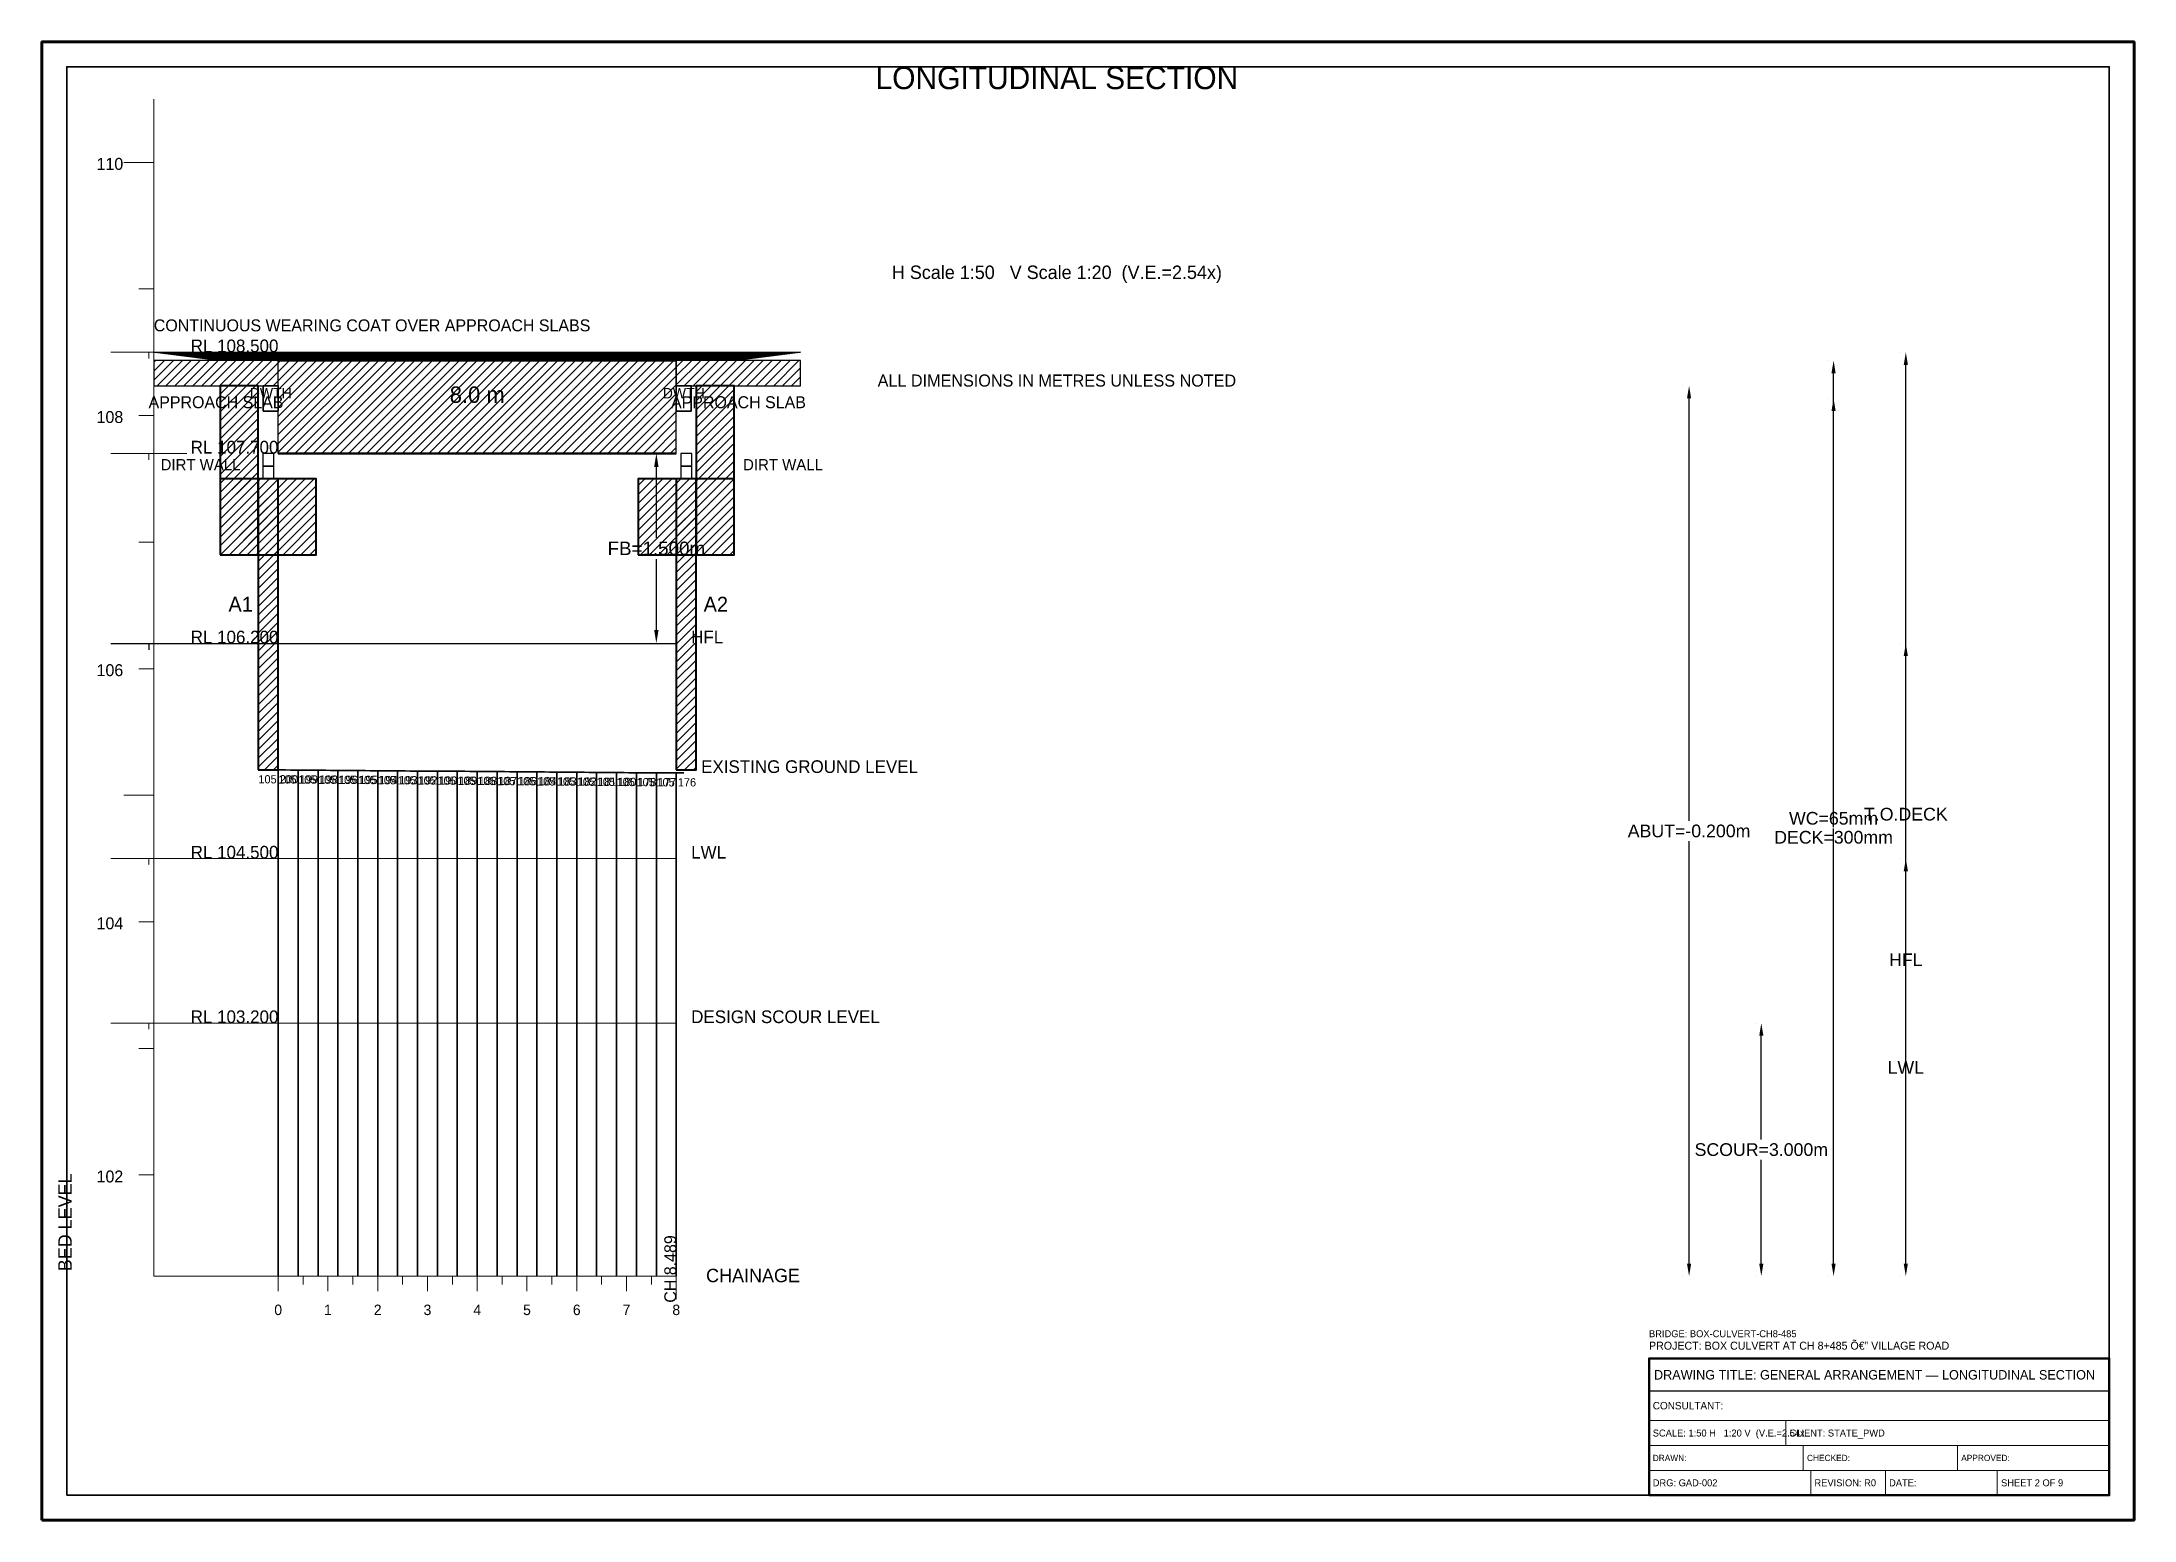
# Model space of a CAD drawing. Header units: metres. Extents: x 0 to 841, y 0 to 594.
import ezdxf
from ezdxf.enums import TextEntityAlignment as Align

# ---------------------------------------------------------------- set-up
doc = ezdxf.new("R2010")
doc.units = ezdxf.units.M
doc.linetypes.add('DASHED', pattern=[0.5, 0.375, -0.125])
doc.linetypes.add('DASHED2', pattern=[0.25, 0.1875, -0.0625])
for name, color, linetype, lineweight in [('ABUT-PROF', 4, 'Continuous', 50), ('BORDER-INNER', 7, 'Continuous', 35), ('BORDER-OUTER', 7, 'Continuous', 70), ('CIVIL-CHAINAGE', 7, 'Continuous', 18), ('CIVIL-GROUND', 3, 'Continuous', 35), ('CIVIL-HFL', 5, 'DASHED', 25), ('CIVIL-LWL', 4, 'DASHED', 18), ('CIVIL-ROAD', 7, 'Continuous', 25), ('CIVIL-SCOUR', 1, 'DASHED2', 18), ('DIM-CHAINAGE', 3, 'Continuous', 18), ('DIM-LEVEL', 3, 'Continuous', 18), ('DIM-LINEAR', 3, 'Continuous', 18), ('STRUC-HATCHING', 8, 'Continuous', 18), ('SUB-ABUT', 3, 'Continuous', 35), ('SUB-BEARING', 5, 'Continuous', 25), ('SUB-DIRT-WALL', 3, 'Continuous', 35), ('SUPER-DECK', 2, 'Continuous', 50), ('SUPER-WEARING', 8, 'Continuous', 25), ('TEXT-GENERAL', 7, 'Continuous', 18), ('TEXT-HEADER', 7, 'Continuous', 25), ('TEXT-LEVEL', 5, 'Continuous', 18), ('TEXT-SPEC', 7, 'Continuous', 13), ('TEXT-TITLE', 7, 'Continuous', 25), ('TITLEBLK-BOX', 7, 'Continuous', 50), ('TITLEBLK-TEXT', 7, 'Continuous', 18)]:
    doc.layers.add(name, color=color, linetype=linetype, lineweight=lineweight)
doc.styles.add('BRIDGE_STD', font='Arial.ttf')
doc.dimstyles.new('pmb100', dxfattribs={"dimtxt": 2.5, "dimasz": 0.9375, "dimexe": 2.5, "dimexo": 2.5, "dimtad": 0, "dimtih": 1, "dimdec": 0, "dimtxsty": 'BRIDGE_STD', "dimcen": 2.5, "dimazin": 3, "dimtfac": 1, "dimtmove": 0, "dimatfit": 3})

msp = doc.modelspace()

# ---------------------------------------------------------------- hatches: boundary and pattern name
at = {"layer": 'STRUC-HATCHING'}
h = msp.add_hatch(dxfattribs=at)
h.set_pattern_fill('ANSI31', scale=0.8)
h.paths.add_polyline_path([(45, 455.8), (95, 455.8), (95, 465.97), (45, 465.97)])
h = msp.add_hatch(dxfattribs=at)
h.set_pattern_fill('ANSI31', scale=0.8)
h.paths.add_polyline_path([(95, 428.59), (255, 428.59), (255, 465.97), (95, 465.97)])
h = msp.add_hatch(dxfattribs=at)
h.set_pattern_fill('ANSI31', scale=0.8)
h.paths.add_polyline_path([(255, 455.8), (305, 455.8), (305, 465.97), (255, 465.97)])
h = msp.add_hatch(dxfattribs=at)
h.set_pattern_fill('ANSI31', scale=0.8)
h.paths.add_polyline_path([(71.74, 387.9), (87, 387.9), (87, 455.8), (71.74, 455.8)])
h = msp.add_hatch(dxfattribs=at)
h.set_pattern_fill('ANSI31', scale=0.8)
h.paths.add_polyline_path([(263, 387.9), (278.26, 387.9), (278.26, 455.8), (263, 455.8)])
h = msp.add_hatch(dxfattribs=at)
h.set_pattern_fill('ANSI31', scale=0.8)
h.paths.add_polyline_path([(71.74, 387.9), (110.26, 387.9), (110.26, 418.42), (71.74, 418.42)])
h = msp.add_hatch(dxfattribs=at)
h.set_pattern_fill('ANSI31', scale=0.8)
h.paths.add_polyline_path([(87, 301.44), (95, 301.44), (95, 418.42), (87, 418.42)])
h = msp.add_hatch(dxfattribs=at)
h.set_pattern_fill('ANSI31', scale=0.8)
h.paths.add_polyline_path([(239.74, 387.9), (278.26, 387.9), (278.26, 418.42), (239.74, 418.42)])
h = msp.add_hatch(dxfattribs=at)
h.set_pattern_fill('ANSI31', scale=0.8)
h.paths.add_polyline_path([(255, 301.44), (263, 301.44), (263, 418.42), (255, 418.42)])
at = {"layer": 'SUPER-WEARING'}
h = msp.add_hatch(dxfattribs=at)
h.set_pattern_fill('SOLID')
h.paths.add_polyline_path([(45, 469.28), (305, 469.28), (279, 465.97), (71, 465.97)])

# ---------------------------------------------------------------- linework, layer by layer
at = {"layer": 'ABUT-PROF', "lineweight": 35}
for points in [[(89, 445.63), (95, 445.63), (95, 455.8), (89, 455.8), (89, 445.63)], [(255, 445.63), (261, 445.63), (261, 455.8), (255, 455.8), (255, 445.63)]]:
    msp.add_lwpolyline(points, dxfattribs=at)
at = {"layer": 'BORDER-INNER'}
msp.add_lwpolyline([(10, 10), (831, 10), (831, 584), (10, 584), (10, 10)], dxfattribs=at)
at = {"layer": 'BORDER-OUTER'}
msp.add_lwpolyline([(0, 0), (841, 0), (841, 594), (0, 594), (0, 0)], dxfattribs=at)
at = {"layer": 'CIVIL-CHAINAGE'}
for p, q in [((45, 98), (255, 98)), ((95, 98), (95, 92)), ((105, 98), (105, 94.7)), ((115, 98), (115, 92)), ((125, 98), (125, 94.7)), ((135, 98), (135, 92)), ((145, 98), (145, 94.7)), ((155, 98), (155, 92)), ((165, 98), (165, 94.7)), ((175, 98), (175, 92)), ((185, 98), (185, 94.7)), ((195, 98), (195, 92)), ((205, 98), (205, 94.7)), ((215, 98), (215, 92)), ((225, 98), (225, 94.7)), ((235, 98), (235, 92)), ((245, 98), (245, 94.7)), ((255, 98), (255, 92)), ((255, 96), (255, 88.8))]:
    msp.add_line(p, q, dxfattribs=at)
at = {"layer": 'CIVIL-GROUND', "color": 3}
for p, q in [((92, 301.44), (98, 301.44)), ((100, 301.38), (106, 301.38)), ((108, 301.32), (114, 301.32)), ((116, 301.26), (122, 301.26)), ((124, 301.2), (130, 301.2)), ((132, 301.14), (138, 301.14)), ((140, 301.07), (146, 301.07)), ((148, 301.01), (154, 301.01)), ((156, 300.95), (162, 300.95)), ((164, 300.89), (170, 300.89)), ((172, 300.83), (178, 300.83)), ((180, 300.77), (186, 300.77)), ((188, 300.71), (194, 300.71)), ((196, 300.65), (202, 300.65)), ((204, 300.59), (210, 300.59)), ((212, 300.53), (218, 300.53)), ((220, 300.46), (226, 300.46)), ((228, 300.4), (234, 300.4)), ((236, 300.34), (242, 300.34)), ((244, 300.28), (250, 300.28)), ((252, 300.22), (258, 300.22))]:
    msp.add_line(p, q, dxfattribs=at)
at = {"layer": 'CIVIL-GROUND', "color": 8, "linetype": 'DASHED2'}
for p, q in [((95, 301.44), (95, 98)), ((103, 301.38), (103, 98)), ((111, 301.32), (111, 98)), ((119, 301.26), (119, 98)), ((127, 301.2), (127, 98)), ((135, 301.14), (135, 98)), ((143, 301.07), (143, 98)), ((151, 301.01), (151, 98)), ((159, 300.95), (159, 98)), ((167, 300.89), (167, 98)), ((175, 300.83), (175, 98)), ((183, 300.77), (183, 98)), ((191, 300.71), (191, 98)), ((199, 300.65), (199, 98)), ((207, 300.59), (207, 98)), ((215, 300.53), (215, 98)), ((223, 300.46), (223, 98)), ((231, 300.4), (231, 98)), ((239, 300.34), (239, 98)), ((247, 300.28), (247, 98)), ((255, 300.22), (255, 98))]:
    msp.add_line(p, q, dxfattribs=at)
at = {"layer": 'CIVIL-GROUND', "color": 3}
msp.add_lwpolyline([(95, 301.44), (103, 301.38), (111, 301.32), (119, 301.26), (127, 301.2), (135, 301.14), (143, 301.07), (151, 301.01), (159, 300.95), (167, 300.89), (175, 300.83), (183, 300.77), (191, 300.71), (199, 300.65), (207, 300.59), (215, 300.53), (223, 300.46), (231, 300.4), (239, 300.34), (247, 300.28), (255, 300.22)], dxfattribs=at)
at = {"layer": 'CIVIL-HFL'}
for p, q in [((27.7, 352.3), (58.3, 352.3)), ((43, 352.3), (43, 349.75))]:
    msp.add_line(p, q, dxfattribs=at)
at = {"layer": 'CIVIL-HFL', "color": 5}
msp.add_line((45, 352.3), (255, 352.3), dxfattribs=at)
at = {"layer": 'CIVIL-LWL'}
for p, q in [((27.7, 265.84), (58.3, 265.84)), ((43, 265.84), (43, 263.29))]:
    msp.add_line(p, q, dxfattribs=at)
at = {"layer": 'CIVIL-LWL', "color": 4}
msp.add_line((45, 265.84), (255, 265.84), dxfattribs=at)
at = {"layer": 'CIVIL-ROAD', "lineweight": 25}
for points in [[(45, 455.8), (95, 455.8), (95, 465.97), (45, 465.97), (45, 455.8)], [(255, 455.8), (305, 455.8), (305, 465.97), (255, 465.97), (255, 455.8)]]:
    msp.add_lwpolyline(points, dxfattribs=at)
at = {"layer": 'CIVIL-SCOUR'}
for p, q in [((27.7, 199.72), (58.3, 199.72)), ((43, 199.72), (43, 197.17))]:
    msp.add_line(p, q, dxfattribs=at)
at = {"layer": 'CIVIL-SCOUR', "color": 1}
msp.add_line((45, 199.72), (255, 199.72), dxfattribs=at)
at = {"layer": 'DIM-LEVEL'}
for p, q in [((45, 98), (45, 571)), ((33, 545.57), (45, 545.57)), ((39, 494.71), (45, 494.71)), ((27.7, 469.28), (58.3, 469.28)), ((43, 469.28), (43, 466.73)), ((39, 443.85), (45, 443.85)), ((27.7, 428.59), (58.3, 428.59)), ((43, 428.59), (43, 426.04)), ((39, 392.99), (45, 392.99)), ((39, 342.13), (45, 342.13)), ((33, 291.27), (45, 291.27)), ((39, 240.41), (45, 240.41)), ((39, 189.55), (45, 189.55)), ((39, 138.69), (45, 138.69))]:
    msp.add_line(p, q, dxfattribs=at)
at = {"layer": 'SUB-ABUT', "lineweight": 30}
for points in [[(88.8, 418.42), (93.2, 418.42), (93.2, 423.51), (88.8, 423.51), (88.8, 418.42)], [(256.8, 418.42), (261.2, 418.42), (261.2, 423.51), (256.8, 423.51), (256.8, 418.42)]]:
    msp.add_lwpolyline(points, dxfattribs=at)
at = {"layer": 'SUB-ABUT', "lineweight": 40}
for points in [[(71.74, 387.9), (110.26, 387.9), (110.26, 418.42), (71.74, 418.42), (71.74, 387.9)], [(87, 301.44), (95, 301.44), (95, 418.42), (87, 418.42), (87, 301.44)], [(239.74, 387.9), (278.26, 387.9), (278.26, 418.42), (239.74, 418.42), (239.74, 387.9)], [(255, 301.44), (263, 301.44), (263, 418.42), (255, 418.42), (255, 301.44)]]:
    msp.add_lwpolyline(points, dxfattribs=at)
at = {"layer": 'SUB-BEARING', "lineweight": 30}
for points in [[(88.8, 423.51), (93.2, 423.51), (93.2, 428.59), (88.8, 428.59), (88.8, 423.51)], [(256.8, 423.51), (261.2, 423.51), (261.2, 428.59), (256.8, 428.59), (256.8, 423.51)]]:
    msp.add_lwpolyline(points, dxfattribs=at)
at = {"layer": 'SUB-DIRT-WALL', "lineweight": 40}
for points in [[(71.74, 387.9), (87, 387.9), (87, 455.8), (71.74, 455.8), (71.74, 387.9)], [(263, 387.9), (278.26, 387.9), (278.26, 455.8), (263, 455.8), (263, 387.9)]]:
    msp.add_lwpolyline(points, dxfattribs=at)
at = {"layer": 'SUPER-DECK'}
for p, q in [((95, 465.97), (255, 465.97)), ((95, 428.59), (255, 428.59))]:
    msp.add_line(p, q, dxfattribs=at)
at = {"layer": 'SUPER-DECK', "lineweight": 25}
for p, q in [((95, 428.59), (95, 465.97)), ((255, 428.59), (255, 465.97))]:
    msp.add_line(p, q, dxfattribs=at)
at = {"layer": 'SUPER-WEARING', "lineweight": 25}
msp.add_lwpolyline([(45, 469.28), (305, 469.28), (279, 465.97), (71, 465.97), (45, 469.28)], dxfattribs=at)
at = {"layer": 'TITLEBLK-BOX', "lineweight": 50}
msp.add_lwpolyline([(646, 10), (831, 10), (831, 65), (646, 65), (646, 10)], dxfattribs=at)
at = {"layer": 'TITLEBLK-BOX', "lineweight": 30}
msp.add_lwpolyline([(646, 52), (831, 52), (831, 65), (646, 65), (646, 52)], dxfattribs=at)
at = {"layer": 'TITLEBLK-BOX', "lineweight": 18}
for points in [[(646, 40), (831, 40), (831, 52), (646, 52), (646, 40)], [(646, 30), (701, 30), (701, 40), (646, 40), (646, 30)], [(701, 30), (831, 30), (831, 40), (701, 40), (701, 30)], [(646, 20), (708, 20), (708, 30), (646, 30), (646, 20)], [(708, 20), (770, 20), (770, 30), (708, 30), (708, 20)], [(770, 20), (831, 20), (831, 30), (770, 30), (770, 20)], [(646, 10), (711, 10), (711, 20), (646, 20), (646, 10)], [(711, 10), (741, 10), (741, 20), (711, 20), (711, 10)], [(741, 10), (786, 10), (786, 20), (741, 20), (741, 10)], [(786, 10), (831, 10), (831, 20), (786, 20), (786, 10)]]:
    msp.add_lwpolyline(points, dxfattribs=at)

# ---------------------------------------------------------------- texts
at = {"layer": 'CIVIL-GROUND', "color": 3}
msp.add_text('EXISTING GROUND LEVEL', height=5.1, dxfattribs=at).set_placement((265, 300.22))
at = {"layer": 'CIVIL-HFL', "color": 5}
msp.add_text('HFL', height=5.1, dxfattribs=at).set_placement((261, 352.3))
at = {"layer": 'CIVIL-LWL', "color": 4}
msp.add_text('LWL', height=5.1, dxfattribs=at).set_placement((261, 265.84))
at = {"layer": 'CIVIL-SCOUR', "color": 1}
msp.add_text('DESIGN SCOUR LEVEL', height=5.1, dxfattribs=at).set_placement((261, 199.72))
at = {"layer": 'DIM-CHAINAGE'}
msp.add_text('CH 8.489', height=4.8, rotation=90, dxfattribs=at).set_placement((255, 87.36))
at = {"layer": 'TEXT-GENERAL'}
msp.add_text('8.0 m', height=6.6, dxfattribs=at).set_placement((175, 448.94), align=Align.CENTER)
for s, p in [('A1', (75, 365.02)), ('A2', (266, 365.02))]:
    msp.add_text(s, height=6, dxfattribs=at).set_placement(p)
at = {"layer": 'TEXT-HEADER'}
msp.add_text('LONGITUDINAL SECTION', height=9, dxfattribs=at).set_placement((408, 575), align=Align.CENTER)
at = {"layer": 'TEXT-LEVEL'}
for s, height, p in [('110', 4.8, (22, 542.57)), ('RL 108.500', 5.1, (59.83, 469.28)), ('108', 4.8, (22, 440.85)), ('RL 107.700', 5.1, (59.83, 428.59)), ('RL 106.200', 5.1, (59.83, 352.3)), ('106', 4.8, (22, 339.13)), ('RL 104.500', 5.1, (59.83, 265.84)), ('104', 4.8, (22, 237.41)), ('RL 103.200', 5.1, (59.83, 199.72)), ('102', 4.8, (22, 135.69)), ('CHAINAGE', 5.4, (267, 95.6))]:
    msp.add_text(s, height=height, dxfattribs=at).set_placement(p)
at = {"layer": 'TEXT-LEVEL', "color": 8}
for s, p in [('105.200', (95, 296.04)), ('105.199', (103, 295.98)), ('105.198', (111, 295.92)), ('105.196', (119, 295.86)), ('105.195', (127, 295.8)), ('105.194', (135, 295.74)), ('105.193', (143, 295.67)), ('105.192', (151, 295.61)), ('105.190', (159, 295.55)), ('105.189', (167, 295.49)), ('105.188', (175, 295.43)), ('105.187', (183, 295.37)), ('105.186', (191, 295.31)), ('105.184', (199, 295.25)), ('105.183', (207, 295.19)), ('105.182', (215, 295.13)), ('105.181', (223, 295.06)), ('105.180', (231, 295)), ('105.178', (239, 294.94)), ('105.177', (247, 294.88)), ('105.176', (255, 294.82))]:
    msp.add_text(s, height=3.3, dxfattribs=at).set_placement(p, align=Align.CENTER)
at = {"layer": 'TEXT-LEVEL'}
msp.add_text('BED LEVEL', height=5.4, rotation=90, dxfattribs=at).set_placement((12, 100))
for s, p in [('0', (95, 82.4)), ('1', (115, 82.4)), ('2', (135, 82.4)), ('3', (155, 82.4)), ('4', (175, 82.4)), ('5', (195, 82.4)), ('6', (215, 82.4)), ('7', (235, 82.4)), ('8', (255, 82.4))]:
    msp.add_text(s, height=4.2, dxfattribs=at).set_placement(p, align=Align.CENTER)
at = {"layer": 'TEXT-SPEC'}
for s, height, p in [('H Scale 1:50   V Scale 1:20  (V.E.=2.54x)', 5.4, (408, 498.71)), ('APPROACH SLAB', 4.8, (70, 446.8)), ('APPROACH SLAB', 4.8, (280, 446.8))]:
    msp.add_text(s, height=height, dxfattribs=at).set_placement(p, align=Align.CENTER)
at = {"layer": 'TEXT-SPEC', "color": 8}
msp.add_text('CONTINUOUS WEARING COAT OVER APPROACH SLABS', height=4.8, dxfattribs=at).set_placement((45, 477.68))
at = {"layer": 'TEXT-SPEC', "color": 4}
for p in [(92, 450.72), (258, 450.72)]:
    msp.add_text('DWTH', height=4.2, dxfattribs=at).set_placement(p, align=Align.CENTER)
at = {"layer": 'TEXT-SPEC', "color": 8}
msp.add_text('ALL DIMENSIONS IN METRES UNLESS NOTED', height=4.86, dxfattribs=at).set_placement((408, 455.48), align=Align.CENTER)
at = {"layer": 'TEXT-SPEC'}
for p in [(47.74, 421.85), (281.86, 421.85)]:
    msp.add_text('DIRT WALL', height=4.5, dxfattribs=at).set_placement(p)
at = {"layer": 'TEXT-TITLE'}
for s, height, p in [('PROJECT: BOX CULVERT AT CH 8+485 â€” VILLAGE ROAD', 3.2, (646, 68.5)), ('DRAWING TITLE: GENERAL ARRANGEMENT — LONGITUDINAL SECTION', 3.8, (648, 56.5))]:
    msp.add_text(s, height=height, dxfattribs=at).set_placement(p)
at = {"layer": 'TITLEBLK-TEXT'}
for s, height, p in [('BRIDGE: BOX-CULVERT-CH8-485', 2.8, (646, 73.5)), ('CONSULTANT: ', 3, (647.5, 44.5)), ('SCALE: 1:50 H   1:20 V  (V.E.=2.54x', 2.8, (647.5, 33.6)), ('CLIENT: STATE_PWD', 2.8, (702.5, 33.6)), ('DRAWN: ', 2.5, (647.5, 23.75)), ('CHECKED: ', 2.5, (709.5, 23.75)), ('APPROVED: ', 2.5, (771.5, 23.75)), ('DRG: GAD-002', 2.8, (647.5, 13.6)), ('REVISION: R0', 2.8, (712.5, 13.6)), ('DATE: ', 2.8, (742.5, 13.6)), ('SHEET 2 OF 9', 2.8, (787.5, 13.6))]:
    msp.add_text(s, height=height, dxfattribs=at).set_placement(p)

# ---------------------------------------------------------------- dimensions: what is measured, and where the dimension line sits
at = {"layer": 'DIM-LINEAR'}
for base, p1, p2, text, override in [((720.18, 98), (720.18, 98), (720.18, 465.97), 'WC=65mm', {"dimtxt": 5.1, "dimasz": 5.1, "dimgap": 2.04, "dimclrt": 3}), ((749.22, 98), (749.22, 98), (749.22, 469.28), 'T.O.DECK', {"dimtxt": 5.1, "dimasz": 5.1, "dimgap": 2.04, "dimclrt": 3}), ((662.1, 98), (662.1, 98), (662.1, 455.8), 'ABUT=-0.200m', {"dimtxt": 5.1, "dimasz": 5.1, "dimgap": 2.04, "dimclrt": 3}), ((720.18, 98), (720.18, 98), (720.18, 450.72), 'DECK=300mm', {"dimtxt": 5.1, "dimasz": 5.1, "dimgap": 2.04, "dimclrt": 3}), ((247, 352.3), (207, 352.3), (207, 428.59), 'FB=1.500m', {"dimtxt": 5.4, "dimasz": 5.4, "dimgap": 2.16, "dimclrt": 3}), ((749.22, 98), (749.22, 98), (749.22, 352.3), 'HFL', {"dimtxt": 5.1, "dimasz": 5.1, "dimgap": 2.04, "dimclrt": 3}), ((749.22, 98), (749.22, 98), (749.22, 265.84), 'LWL', {"dimtxt": 5.1, "dimasz": 5.1, "dimgap": 2.04, "dimclrt": 3}), ((691.14, 98), (691.14, 98), (691.14, 199.72), 'SCOUR=3.000m', {"dimtxt": 5.1, "dimasz": 5.1, "dimgap": 2.04, "dimclrt": 3})]:
    msp.add_linear_dim(base=base, p1=p1, p2=p2, angle=90, text=text, dimstyle='pmb100', override=override, dxfattribs=at).render()

doc.saveas('drawing.dxf')
